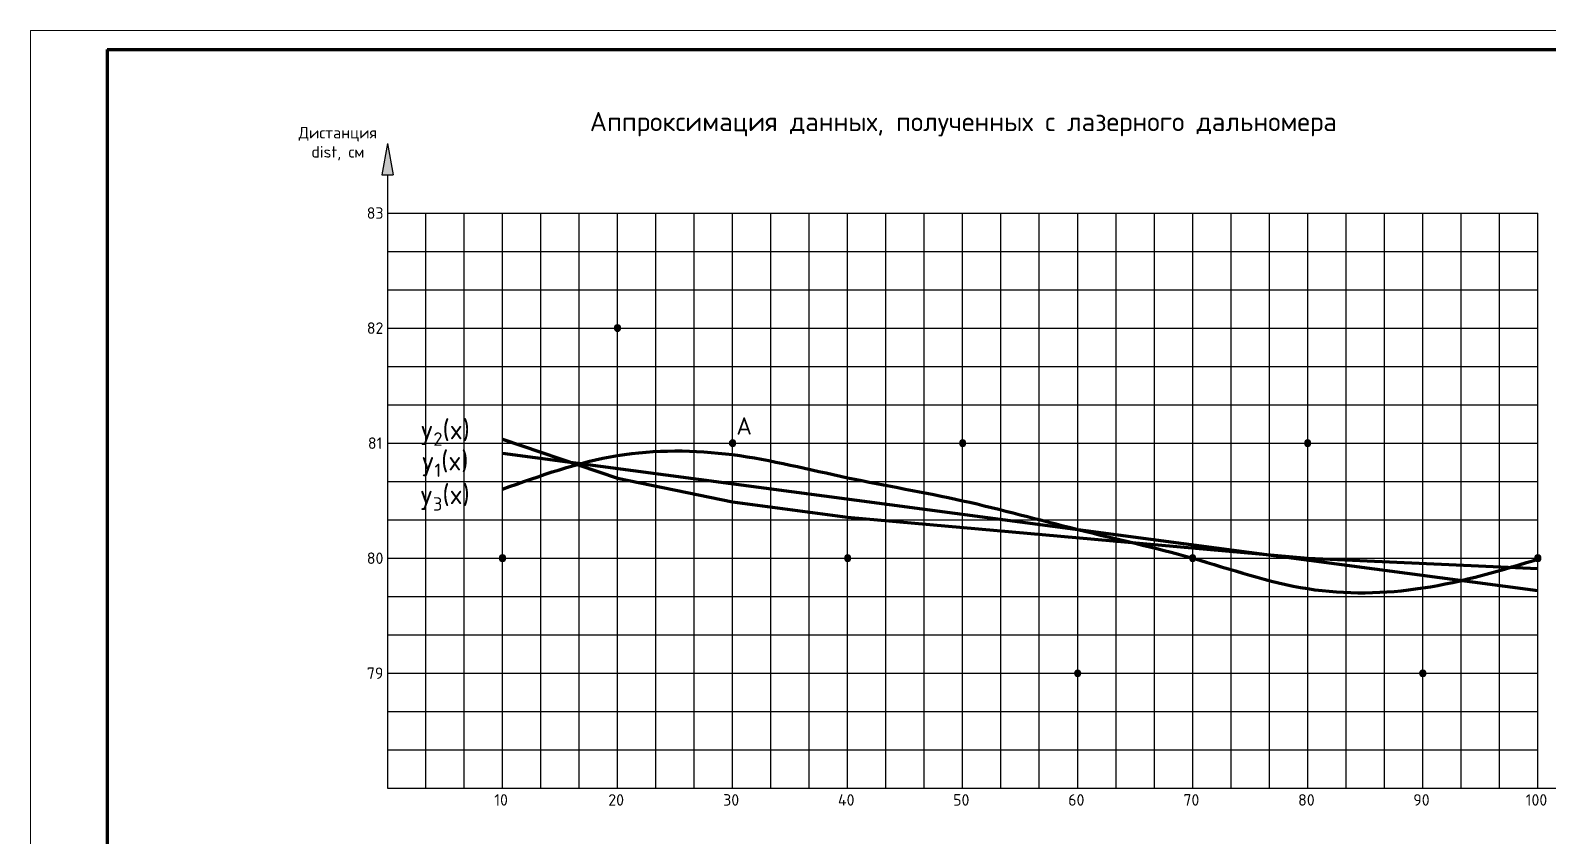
# Model space of a CAD drawing. Header units: millimetres. Extents: x -3633 to 871, y -630 to 261.
# Drawn here: x -367.1 to 28.6, y 50.6 to 260.6 of the extents above; entities that cross this region are included whole.
import ezdxf

# ---------------------------------------------------------------- set-up
doc = ezdxf.new("R2010")
doc.units = ezdxf.units.MM
for name, color, linetype, lineweight in [('border', 7, 'Continuous', 70), ('Sheet', 7, 'Continuous', 30), ('Text', 7, 'Continuous', 18), ('Сплошная толстая основная', 7, 'Continuous', 70), ('Штриховка', 7, 'Continuous', 9)]:
    doc.layers.add(name, color=color, linetype=linetype, lineweight=lineweight)
doc.layers.add('сетка', color=7, linetype='Continuous', true_color=0xcccccc)
doc.styles.add('Main', font='isocpeur.ttf', dxfattribs={"height": 3})

msp = doc.modelspace()

# ---------------------------------------------------------------- hatches: boundary and pattern name
at = {"layer": 'Sheet'}
h = msp.add_hatch(color=256, dxfattribs=at)
h.dxf.hatch_style = 1
edge = h.paths.add_edge_path()
edge.add_line((-213.941, 182.902), (-213.123, 182.902))
edge.add_ellipse((-213.941, 182.902), major_axis=(-0.818, 0), ratio=0.9999896, start_angle=90, end_angle=180, ccw=False)
edge.add_line((-213.941, 182.084), (-213.941, 182.902))
edge = h.paths.add_edge_path()
edge.add_ellipse((-213.941, 182.902), major_axis=(-0.818, 0), ratio=0.9999896, start_angle=0, end_angle=90, ccw=False)
edge.add_line((-214.759, 182.902), (-213.941, 182.902))
edge.add_line((-213.941, 182.902), (-213.941, 182.084))
edge = h.paths.add_edge_path()
edge.add_ellipse((-213.941, 182.902), major_axis=(-0.818, 0), ratio=0.9999896, start_angle=180, end_angle=360, ccw=False)
edge.add_line((-213.123, 182.902), (-213.941, 182.902))
edge.add_line((-213.941, 182.902), (-214.759, 182.902))
h = msp.add_hatch(color=256, dxfattribs=at)
h.dxf.hatch_style = 1
edge = h.paths.add_edge_path()
edge.add_line((-213.941, 182.902), (-213.123, 182.902))
edge.add_ellipse((-213.941, 182.902), major_axis=(-0.818, 0), ratio=0.9999896, start_angle=90, end_angle=180, ccw=False)
edge.add_line((-213.941, 182.084), (-213.941, 182.902))
edge = h.paths.add_edge_path()
edge.add_ellipse((-213.941, 182.902), major_axis=(-0.818, 0), ratio=0.9999896, start_angle=0, end_angle=90, ccw=False)
edge.add_line((-214.759, 182.902), (-213.941, 182.902))
edge.add_line((-213.941, 182.902), (-213.941, 182.084))
edge = h.paths.add_edge_path()
edge.add_ellipse((-213.941, 182.902), major_axis=(-0.818, 0), ratio=0.9999896, start_angle=180, end_angle=360, ccw=False)
edge.add_line((-213.123, 182.902), (-213.941, 182.902))
edge.add_line((-213.941, 182.902), (-214.759, 182.902))
h = msp.add_hatch(color=256, dxfattribs=at)
h.dxf.hatch_style = 1
edge = h.paths.add_edge_path()
edge.add_line((-183.941, 152.902), (-183.123, 152.902))
edge.add_ellipse((-183.941, 152.902), major_axis=(-0.818, 0), ratio=0.9999896, start_angle=90, end_angle=180, ccw=False)
edge.add_line((-183.941, 152.084), (-183.941, 152.902))
edge = h.paths.add_edge_path()
edge.add_ellipse((-183.941, 152.902), major_axis=(-0.818, 0), ratio=0.9999896, start_angle=0, end_angle=90, ccw=False)
edge.add_line((-184.759, 152.902), (-183.941, 152.902))
edge.add_line((-183.941, 152.902), (-183.941, 152.084))
edge = h.paths.add_edge_path()
edge.add_ellipse((-183.941, 152.902), major_axis=(-0.818, 0), ratio=0.9999896, start_angle=180, end_angle=360, ccw=False)
edge.add_line((-183.123, 152.902), (-183.941, 152.902))
edge.add_line((-183.941, 152.902), (-184.759, 152.902))
h = msp.add_hatch(color=256, dxfattribs=at)
h.dxf.hatch_style = 1
edge = h.paths.add_edge_path()
edge.add_line((-183.941, 152.902), (-183.123, 152.902))
edge.add_ellipse((-183.941, 152.902), major_axis=(-0.818, 0), ratio=0.9999896, start_angle=90, end_angle=180, ccw=False)
edge.add_line((-183.941, 152.084), (-183.941, 152.902))
edge = h.paths.add_edge_path()
edge.add_ellipse((-183.941, 152.902), major_axis=(-0.818, 0), ratio=0.9999896, start_angle=0, end_angle=90, ccw=False)
edge.add_line((-184.759, 152.902), (-183.941, 152.902))
edge.add_line((-183.941, 152.902), (-183.941, 152.084))
edge = h.paths.add_edge_path()
edge.add_ellipse((-183.941, 152.902), major_axis=(-0.818, 0), ratio=0.9999896, start_angle=180, end_angle=360, ccw=False)
edge.add_line((-183.123, 152.902), (-183.941, 152.902))
edge.add_line((-183.941, 152.902), (-184.759, 152.902))
h = msp.add_hatch(color=256, dxfattribs=at)
h.dxf.hatch_style = 1
edge = h.paths.add_edge_path()
edge.add_line((-123.941, 152.902), (-123.123, 152.902))
edge.add_ellipse((-123.941, 152.902), major_axis=(-0.818, 0), ratio=0.9999896, start_angle=90, end_angle=180, ccw=False)
edge.add_line((-123.941, 152.084), (-123.941, 152.902))
edge = h.paths.add_edge_path()
edge.add_ellipse((-123.941, 152.902), major_axis=(-0.818, 0), ratio=0.9999896, start_angle=0, end_angle=90, ccw=False)
edge.add_line((-124.759, 152.902), (-123.941, 152.902))
edge.add_line((-123.941, 152.902), (-123.941, 152.084))
edge = h.paths.add_edge_path()
edge.add_ellipse((-123.941, 152.902), major_axis=(-0.818, 0), ratio=0.9999896, start_angle=180, end_angle=360, ccw=False)
edge.add_line((-123.123, 152.902), (-123.941, 152.902))
edge.add_line((-123.941, 152.902), (-124.759, 152.902))
h = msp.add_hatch(color=256, dxfattribs=at)
h.dxf.hatch_style = 1
edge = h.paths.add_edge_path()
edge.add_line((-123.941, 152.902), (-123.123, 152.902))
edge.add_ellipse((-123.941, 152.902), major_axis=(-0.818, 0), ratio=0.9999896, start_angle=90, end_angle=180, ccw=False)
edge.add_line((-123.941, 152.084), (-123.941, 152.902))
edge = h.paths.add_edge_path()
edge.add_ellipse((-123.941, 152.902), major_axis=(-0.818, 0), ratio=0.9999896, start_angle=0, end_angle=90, ccw=False)
edge.add_line((-124.759, 152.902), (-123.941, 152.902))
edge.add_line((-123.941, 152.902), (-123.941, 152.084))
edge = h.paths.add_edge_path()
edge.add_ellipse((-123.941, 152.902), major_axis=(-0.818, 0), ratio=0.9999896, start_angle=180, end_angle=360, ccw=False)
edge.add_line((-123.123, 152.902), (-123.941, 152.902))
edge.add_line((-123.941, 152.902), (-124.759, 152.902))
h = msp.add_hatch(color=256, dxfattribs=at)
h.dxf.hatch_style = 1
edge = h.paths.add_edge_path()
edge.add_line((-33.941, 152.902), (-33.123, 152.902))
edge.add_ellipse((-33.941, 152.902), major_axis=(-0.818, 0), ratio=0.9999896, start_angle=90, end_angle=180, ccw=False)
edge.add_line((-33.941, 152.084), (-33.941, 152.902))
edge = h.paths.add_edge_path()
edge.add_ellipse((-33.941, 152.902), major_axis=(-0.818, 0), ratio=0.9999896, start_angle=0, end_angle=90, ccw=False)
edge.add_line((-34.759, 152.902), (-33.941, 152.902))
edge.add_line((-33.941, 152.902), (-33.941, 152.084))
edge = h.paths.add_edge_path()
edge.add_ellipse((-33.941, 152.902), major_axis=(-0.818, 0), ratio=0.9999896, start_angle=180, end_angle=360, ccw=False)
edge.add_line((-33.123, 152.902), (-33.941, 152.902))
edge.add_line((-33.941, 152.902), (-34.759, 152.902))
h = msp.add_hatch(color=256, dxfattribs=at)
h.dxf.hatch_style = 1
edge = h.paths.add_edge_path()
edge.add_line((-33.941, 152.902), (-33.123, 152.902))
edge.add_ellipse((-33.941, 152.902), major_axis=(-0.818, 0), ratio=0.9999896, start_angle=90, end_angle=180, ccw=False)
edge.add_line((-33.941, 152.084), (-33.941, 152.902))
edge = h.paths.add_edge_path()
edge.add_ellipse((-33.941, 152.902), major_axis=(-0.818, 0), ratio=0.9999896, start_angle=0, end_angle=90, ccw=False)
edge.add_line((-34.759, 152.902), (-33.941, 152.902))
edge.add_line((-33.941, 152.902), (-33.941, 152.084))
edge = h.paths.add_edge_path()
edge.add_ellipse((-33.941, 152.902), major_axis=(-0.818, 0), ratio=0.9999896, start_angle=180, end_angle=360, ccw=False)
edge.add_line((-33.123, 152.902), (-33.941, 152.902))
edge.add_line((-33.941, 152.902), (-34.759, 152.902))
h = msp.add_hatch(color=256, dxfattribs=at)
h.dxf.hatch_style = 1
edge = h.paths.add_edge_path()
edge.add_line((-243.941, 122.902), (-243.123, 122.902))
edge.add_ellipse((-243.941, 122.902), major_axis=(-0.818, 0), ratio=0.9999896, start_angle=90, end_angle=180, ccw=False)
edge.add_line((-243.941, 122.084), (-243.941, 122.902))
edge = h.paths.add_edge_path()
edge.add_ellipse((-243.941, 122.902), major_axis=(-0.818, 0), ratio=0.9999896, start_angle=0, end_angle=90, ccw=False)
edge.add_line((-244.759, 122.902), (-243.941, 122.902))
edge.add_line((-243.941, 122.902), (-243.941, 122.084))
edge = h.paths.add_edge_path()
edge.add_ellipse((-243.941, 122.902), major_axis=(-0.818, 0), ratio=0.9999896, start_angle=180, end_angle=360, ccw=False)
edge.add_line((-243.123, 122.902), (-243.941, 122.902))
edge.add_line((-243.941, 122.902), (-244.759, 122.902))
h = msp.add_hatch(color=256, dxfattribs=at)
h.dxf.hatch_style = 1
edge = h.paths.add_edge_path()
edge.add_line((-243.941, 122.902), (-243.123, 122.902))
edge.add_ellipse((-243.941, 122.902), major_axis=(-0.818, 0), ratio=0.9999896, start_angle=90, end_angle=180, ccw=False)
edge.add_line((-243.941, 122.084), (-243.941, 122.902))
edge = h.paths.add_edge_path()
edge.add_ellipse((-243.941, 122.902), major_axis=(-0.818, 0), ratio=0.9999896, start_angle=0, end_angle=90, ccw=False)
edge.add_line((-244.759, 122.902), (-243.941, 122.902))
edge.add_line((-243.941, 122.902), (-243.941, 122.084))
edge = h.paths.add_edge_path()
edge.add_ellipse((-243.941, 122.902), major_axis=(-0.818, 0), ratio=0.9999896, start_angle=180, end_angle=360, ccw=False)
edge.add_line((-243.123, 122.902), (-243.941, 122.902))
edge.add_line((-243.941, 122.902), (-244.759, 122.902))
h = msp.add_hatch(color=256, dxfattribs=at)
h.dxf.hatch_style = 1
edge = h.paths.add_edge_path()
edge.add_line((-153.941, 122.902), (-153.123, 122.902))
edge.add_ellipse((-153.941, 122.902), major_axis=(-0.818, 0), ratio=0.9999896, start_angle=90, end_angle=180, ccw=False)
edge.add_line((-153.941, 122.084), (-153.941, 122.902))
edge = h.paths.add_edge_path()
edge.add_ellipse((-153.941, 122.902), major_axis=(-0.818, 0), ratio=0.9999896, start_angle=0, end_angle=90, ccw=False)
edge.add_line((-154.759, 122.902), (-153.941, 122.902))
edge.add_line((-153.941, 122.902), (-153.941, 122.084))
edge = h.paths.add_edge_path()
edge.add_ellipse((-153.941, 122.902), major_axis=(-0.818, 0), ratio=0.9999896, start_angle=180, end_angle=360, ccw=False)
edge.add_line((-153.123, 122.902), (-153.941, 122.902))
edge.add_line((-153.941, 122.902), (-154.759, 122.902))
h = msp.add_hatch(color=256, dxfattribs=at)
h.dxf.hatch_style = 1
edge = h.paths.add_edge_path()
edge.add_line((-153.941, 122.902), (-153.123, 122.902))
edge.add_ellipse((-153.941, 122.902), major_axis=(-0.818, 0), ratio=0.9999896, start_angle=90, end_angle=180, ccw=False)
edge.add_line((-153.941, 122.084), (-153.941, 122.902))
edge = h.paths.add_edge_path()
edge.add_ellipse((-153.941, 122.902), major_axis=(-0.818, 0), ratio=0.9999896, start_angle=0, end_angle=90, ccw=False)
edge.add_line((-154.759, 122.902), (-153.941, 122.902))
edge.add_line((-153.941, 122.902), (-153.941, 122.084))
edge = h.paths.add_edge_path()
edge.add_ellipse((-153.941, 122.902), major_axis=(-0.818, 0), ratio=0.9999896, start_angle=180, end_angle=360, ccw=False)
edge.add_line((-153.123, 122.902), (-153.941, 122.902))
edge.add_line((-153.941, 122.902), (-154.759, 122.902))
h = msp.add_hatch(color=256, dxfattribs=at)
h.dxf.hatch_style = 1
edge = h.paths.add_edge_path()
edge.add_line((-63.941, 122.902), (-63.123, 122.902))
edge.add_ellipse((-63.941, 122.902), major_axis=(-0.818, 0), ratio=0.9999896, start_angle=90, end_angle=180, ccw=False)
edge.add_line((-63.941, 122.084), (-63.941, 122.902))
edge = h.paths.add_edge_path()
edge.add_ellipse((-63.941, 122.902), major_axis=(-0.818, 0), ratio=0.9999896, start_angle=0, end_angle=90, ccw=False)
edge.add_line((-64.759, 122.902), (-63.941, 122.902))
edge.add_line((-63.941, 122.902), (-63.941, 122.084))
edge = h.paths.add_edge_path()
edge.add_ellipse((-63.941, 122.902), major_axis=(-0.818, 0), ratio=0.9999896, start_angle=180, end_angle=360, ccw=False)
edge.add_line((-63.123, 122.902), (-63.941, 122.902))
edge.add_line((-63.941, 122.902), (-64.759, 122.902))
h = msp.add_hatch(color=256, dxfattribs=at)
h.dxf.hatch_style = 1
edge = h.paths.add_edge_path()
edge.add_line((-63.941, 122.902), (-63.123, 122.902))
edge.add_ellipse((-63.941, 122.902), major_axis=(-0.818, 0), ratio=0.9999896, start_angle=90, end_angle=180, ccw=False)
edge.add_line((-63.941, 122.084), (-63.941, 122.902))
edge = h.paths.add_edge_path()
edge.add_ellipse((-63.941, 122.902), major_axis=(-0.818, 0), ratio=0.9999896, start_angle=0, end_angle=90, ccw=False)
edge.add_line((-64.759, 122.902), (-63.941, 122.902))
edge.add_line((-63.941, 122.902), (-63.941, 122.084))
edge = h.paths.add_edge_path()
edge.add_ellipse((-63.941, 122.902), major_axis=(-0.818, 0), ratio=0.9999896, start_angle=180, end_angle=360, ccw=False)
edge.add_line((-63.123, 122.902), (-63.941, 122.902))
edge.add_line((-63.941, 122.902), (-64.759, 122.902))
h = msp.add_hatch(color=256, dxfattribs=at)
h.dxf.hatch_style = 1
edge = h.paths.add_edge_path()
edge.add_line((26.059, 122.902), (26.877, 122.902))
edge.add_ellipse((26.059, 122.902), major_axis=(-0.818, 0), ratio=0.9999896, start_angle=90, end_angle=180, ccw=False)
edge.add_line((26.059, 122.084), (26.059, 122.902))
edge = h.paths.add_edge_path()
edge.add_ellipse((26.059, 122.902), major_axis=(-0.818, 0), ratio=0.9999896, start_angle=0, end_angle=90, ccw=False)
edge.add_line((25.241, 122.902), (26.059, 122.902))
edge.add_line((26.059, 122.902), (26.059, 122.084))
edge = h.paths.add_edge_path()
edge.add_ellipse((26.059, 122.902), major_axis=(-0.818, 0), ratio=0.9999896, start_angle=180, end_angle=360, ccw=False)
edge.add_line((26.877, 122.902), (26.059, 122.902))
edge.add_line((26.059, 122.902), (25.241, 122.902))
h = msp.add_hatch(color=256, dxfattribs=at)
h.dxf.hatch_style = 1
edge = h.paths.add_edge_path()
edge.add_line((26.059, 122.902), (26.877, 122.902))
edge.add_ellipse((26.059, 122.902), major_axis=(-0.818, 0), ratio=0.9999896, start_angle=90, end_angle=180, ccw=False)
edge.add_line((26.059, 122.084), (26.059, 122.902))
edge = h.paths.add_edge_path()
edge.add_ellipse((26.059, 122.902), major_axis=(-0.818, 0), ratio=0.9999896, start_angle=0, end_angle=90, ccw=False)
edge.add_line((25.241, 122.902), (26.059, 122.902))
edge.add_line((26.059, 122.902), (26.059, 122.084))
edge = h.paths.add_edge_path()
edge.add_ellipse((26.059, 122.902), major_axis=(-0.818, 0), ratio=0.9999896, start_angle=180, end_angle=360, ccw=False)
edge.add_line((26.877, 122.902), (26.059, 122.902))
edge.add_line((26.059, 122.902), (25.241, 122.902))
h = msp.add_hatch(color=256, dxfattribs=at)
h.dxf.hatch_style = 1
edge = h.paths.add_edge_path()
edge.add_line((-93.941, 92.902), (-93.123, 92.902))
edge.add_ellipse((-93.941, 92.902), major_axis=(-0.818, 0), ratio=0.9999896, start_angle=90, end_angle=180, ccw=False)
edge.add_line((-93.941, 92.084), (-93.941, 92.902))
edge = h.paths.add_edge_path()
edge.add_ellipse((-93.941, 92.902), major_axis=(-0.818, 0), ratio=0.9999896, start_angle=0, end_angle=90, ccw=False)
edge.add_line((-94.759, 92.902), (-93.941, 92.902))
edge.add_line((-93.941, 92.902), (-93.941, 92.084))
edge = h.paths.add_edge_path()
edge.add_ellipse((-93.941, 92.902), major_axis=(-0.818, 0), ratio=0.9999896, start_angle=180, end_angle=360, ccw=False)
edge.add_line((-93.123, 92.902), (-93.941, 92.902))
edge.add_line((-93.941, 92.902), (-94.759, 92.902))
h = msp.add_hatch(color=256, dxfattribs=at)
h.dxf.hatch_style = 1
edge = h.paths.add_edge_path()
edge.add_line((-93.941, 92.902), (-93.123, 92.902))
edge.add_ellipse((-93.941, 92.902), major_axis=(-0.818, 0), ratio=0.9999896, start_angle=90, end_angle=180, ccw=False)
edge.add_line((-93.941, 92.084), (-93.941, 92.902))
edge = h.paths.add_edge_path()
edge.add_ellipse((-93.941, 92.902), major_axis=(-0.818, 0), ratio=0.9999896, start_angle=0, end_angle=90, ccw=False)
edge.add_line((-94.759, 92.902), (-93.941, 92.902))
edge.add_line((-93.941, 92.902), (-93.941, 92.084))
edge = h.paths.add_edge_path()
edge.add_ellipse((-93.941, 92.902), major_axis=(-0.818, 0), ratio=0.9999896, start_angle=180, end_angle=360, ccw=False)
edge.add_line((-93.123, 92.902), (-93.941, 92.902))
edge.add_line((-93.941, 92.902), (-94.759, 92.902))
h = msp.add_hatch(color=256, dxfattribs=at)
h.dxf.hatch_style = 1
edge = h.paths.add_edge_path()
edge.add_line((-3.941, 92.902), (-3.123, 92.902))
edge.add_ellipse((-3.941, 92.902), major_axis=(-0.818, 0), ratio=0.9999896, start_angle=90, end_angle=180, ccw=False)
edge.add_line((-3.941, 92.084), (-3.941, 92.902))
edge = h.paths.add_edge_path()
edge.add_ellipse((-3.941, 92.902), major_axis=(-0.818, 0), ratio=0.9999896, start_angle=0, end_angle=90, ccw=False)
edge.add_line((-4.759, 92.902), (-3.941, 92.902))
edge.add_line((-3.941, 92.902), (-3.941, 92.084))
edge = h.paths.add_edge_path()
edge.add_ellipse((-3.941, 92.902), major_axis=(-0.818, 0), ratio=0.9999896, start_angle=180, end_angle=360, ccw=False)
edge.add_line((-3.123, 92.902), (-3.941, 92.902))
edge.add_line((-3.941, 92.902), (-4.759, 92.902))
h = msp.add_hatch(color=256, dxfattribs=at)
h.dxf.hatch_style = 1
edge = h.paths.add_edge_path()
edge.add_line((-3.941, 92.902), (-3.123, 92.902))
edge.add_ellipse((-3.941, 92.902), major_axis=(-0.818, 0), ratio=0.9999896, start_angle=90, end_angle=180, ccw=False)
edge.add_line((-3.941, 92.084), (-3.941, 92.902))
edge = h.paths.add_edge_path()
edge.add_ellipse((-3.941, 92.902), major_axis=(-0.818, 0), ratio=0.9999896, start_angle=0, end_angle=90, ccw=False)
edge.add_line((-4.759, 92.902), (-3.941, 92.902))
edge.add_line((-3.941, 92.902), (-3.941, 92.084))
edge = h.paths.add_edge_path()
edge.add_ellipse((-3.941, 92.902), major_axis=(-0.818, 0), ratio=0.9999896, start_angle=180, end_angle=360, ccw=False)
edge.add_line((-3.123, 92.902), (-3.941, 92.902))
edge.add_line((-3.941, 92.902), (-4.759, 92.902))
at = {"layer": 'Штриховка'}
h = msp.add_hatch(color=9, dxfattribs=at)
h.dxf.hatch_style = 1
h.paths.add_polyline_path([(-275.438, 222.902), (-272.444, 222.902), (-273.941, 231.015)])

# ---------------------------------------------------------------- linework, layer by layer
at = {"layer": 'border', "lineweight": 18}
for p, q in [((-367.06, -159.45), (-367.06, 260.55)), ((-367.06, 260.55), (-367.06, -159.45)), ((-367.06, -159.45), (-367.06, 260.55)), ((-367.06, 260.55), (-70.06, 260.55)), ((-367.06, 260.55), (226.94, 260.55)), ((226.94, 260.55), (-367.06, 260.55)), ((-367.06, -159.45), (-367.06, 260.55))]:
    msp.add_line(p, q, dxfattribs=at)
at = {"layer": 'border', "lineweight": 70}
for q in [(-347.06, -154.45), (221.94, 255.55)]:
    msp.add_line((-347.06, 255.55), q, dxfattribs=at)
at = {"layer": 'Sheet'}
for centre, start, end in [((-213.941, 182.902), 0, 180), ((-213.941, 182.902), 0, 180), ((-213.941, 182.902), 0, 180), ((-213.941, 182.902), 180, 0), ((-213.941, 182.902), 180, 0), ((-213.941, 182.902), 180, 0), ((-183.941, 152.902), 0, 180), ((-183.941, 152.902), 0, 180), ((-183.941, 152.902), 0, 180), ((-183.941, 152.902), 180, 0), ((-183.941, 152.902), 180, 0), ((-183.941, 152.902), 180, 0), ((-123.941, 152.902), 0, 180), ((-123.941, 152.902), 0, 180), ((-123.941, 152.902), 0, 180), ((-123.941, 152.902), 180, 0), ((-123.941, 152.902), 180, 0), ((-123.941, 152.902), 180, 0), ((-33.941, 152.902), 0, 180), ((-33.941, 152.902), 0, 180), ((-33.941, 152.902), 0, 180), ((-33.941, 152.902), 180, 0), ((-33.941, 152.902), 180, 0), ((-33.941, 152.902), 180, 0), ((-243.941, 122.902), 0, 180), ((-243.941, 122.902), 0, 180), ((-243.941, 122.902), 0, 180), ((-243.941, 122.902), 180, 0), ((-243.941, 122.902), 180, 0), ((-243.941, 122.902), 180, 0), ((-153.941, 122.902), 0, 180), ((-153.941, 122.902), 0, 180), ((-153.941, 122.902), 0, 180), ((-153.941, 122.902), 180, 0), ((-153.941, 122.902), 180, 0), ((-153.941, 122.902), 180, 0), ((-63.941, 122.902), 0, 180), ((-63.941, 122.902), 0, 180), ((-63.941, 122.902), 0, 180), ((-63.941, 122.902), 180, 0), ((-63.941, 122.902), 180, 0), ((-63.941, 122.902), 180, 0), ((26.059, 122.902), 0, 180), ((26.059, 122.902), 0, 180), ((26.059, 122.902), 0, 180), ((26.059, 122.902), 180, 0), ((26.059, 122.902), 180, 0), ((26.059, 122.902), 180, 0), ((-93.941, 92.902), 0, 180), ((-93.941, 92.902), 0, 180), ((-93.941, 92.902), 0, 180), ((-93.941, 92.902), 180, 0), ((-93.941, 92.902), 180, 0), ((-93.941, 92.902), 180, 0), ((-3.941, 92.902), 0, 180), ((-3.941, 92.902), 0, 180), ((-3.941, 92.902), 0, 180), ((-3.941, 92.902), 180, 0), ((-3.941, 92.902), 180, 0), ((-3.941, 92.902), 180, 0)]:
    msp.add_arc(centre, 0.427, start, end, dxfattribs=at)
at = {"layer": 'Sheet', "extrusion": (0, 0, -1)}
for centre in [(-213.941, 182.902), (-213.941, 182.902), (-183.941, 152.902), (-183.941, 152.902), (-123.941, 152.902), (-123.941, 152.902), (-33.941, 152.902), (-33.941, 152.902), (-243.941, 122.902), (-243.941, 122.902), (-153.941, 122.902), (-153.941, 122.902), (-63.941, 122.902), (-63.941, 122.902), (26.059, 122.902), (26.059, 122.902), (-93.941, 92.902), (-93.941, 92.902), (-3.941, 92.902), (-3.941, 92.902)]:
    msp.add_ellipse(centre, major_axis=(-0.818, 0), ratio=0.9999896, dxfattribs=at)
at = {"layer": 'сетка'}
for p, q in [((-273.941, 231.015), (-275.438, 222.902)), ((-273.941, 231.015), (-272.444, 222.902)), ((-275.438, 222.902), (-272.444, 222.902)), ((-273.941, 222.902), (-273.941, 62.902)), ((-273.941, 212.902), (26.059, 212.902)), ((-263.941, 62.902), (-263.941, 212.902)), ((-253.941, 62.902), (-253.941, 212.902)), ((-243.941, 62.902), (-243.941, 212.902)), ((-233.941, 62.902), (-233.941, 212.902)), ((-223.941, 62.902), (-223.941, 212.902)), ((-213.941, 62.902), (-213.941, 212.902)), ((-203.941, 62.902), (-203.941, 212.902)), ((-193.941, 62.902), (-193.941, 212.902)), ((-183.941, 62.902), (-183.941, 212.902)), ((-173.941, 62.902), (-173.941, 212.902)), ((-163.941, 62.902), (-163.941, 212.902)), ((-153.941, 62.902), (-153.941, 212.902)), ((-143.941, 62.902), (-143.941, 212.902)), ((-143.941, 62.902), (-143.941, 212.902)), ((-133.941, 62.902), (-133.941, 212.902)), ((-123.941, 62.902), (-123.941, 212.902)), ((-113.941, 62.902), (-113.941, 212.902)), ((-103.941, 62.902), (-103.941, 212.902)), ((-93.941, 62.902), (-93.941, 212.902)), ((-83.941, 62.902), (-83.941, 212.902)), ((-73.941, 62.902), (-73.941, 212.902)), ((-63.941, 62.902), (-63.941, 212.902)), ((-53.941, 62.902), (-53.941, 212.902)), ((-43.941, 62.902), (-43.941, 212.902)), ((-33.941, 62.902), (-33.941, 212.902)), ((-23.941, 62.902), (-23.941, 212.902)), ((-13.941, 62.902), (-13.941, 212.902)), ((-3.941, 62.902), (-3.941, 212.902)), ((6.059, 62.902), (6.059, 212.902)), ((16.059, 62.902), (16.059, 212.902)), ((26.059, 62.902), (26.059, 212.902)), ((-273.941, 202.902), (26.059, 202.902)), ((-273.941, 192.902), (26.059, 192.902)), ((-273.941, 182.902), (26.059, 182.902)), ((-273.941, 172.902), (26.059, 172.902)), ((-273.941, 162.902), (26.059, 162.902)), ((-273.941, 152.902), (26.059, 152.902)), ((-273.941, 142.902), (26.059, 142.902)), ((-273.941, 132.902), (26.059, 132.902)), ((-273.941, 122.902), (26.059, 122.902)), ((-273.941, 112.902), (26.059, 112.902)), ((-273.941, 102.902), (26.059, 102.902)), ((-273.941, 92.902), (26.059, 92.902)), ((-273.941, 82.902), (26.059, 82.902)), ((-273.941, 72.902), (26.059, 72.902)), ((-273.941, 62.902), (36.059, 62.902))]:
    msp.add_line(p, q, dxfattribs=at)
at = {"layer": 'Сплошная толстая основная', "color": 177, "true_color": 0x293189}
for p, q in [((-243.936, 153.952), (-213.941, 143.812)), ((-213.941, 143.812), (-183.941, 137.619)), ((-183.941, 137.619), (-153.941, 133.582)), ((-153.941, 133.582), (-33.941, 122.902)), ((-33.941, 122.902), (26.059, 120.239))]:
    msp.add_line(p, q, dxfattribs=at)
at = {"layer": 'Сплошная толстая основная', "color": 1, "elevation": 0}
msp.add_lwpolyline([(-243.941, 150.252), (26.059, 114.521)], dxfattribs=at)
at = {"layer": 'Сплошная толстая основная', "color": 3}
msp.add_spline([(-243.941, 140.902), (-213.941, 149.662), (-183.941, 149.902), (-153.941, 143.902), (-123.941, 137.902), (-93.941, 130.401), (-63.941, 122.902), (-33.941, 114.963), (-3.941, 115.14), (26.877, 122.902)], degree=3, dxfattribs=at)

# ---------------------------------------------------------------- texts
at = {"layer": 'Text', "lineweight": 70, "insert": (-273.941, 232.902), "char_height": 5, "attachment_point": 7, "style": 'Main'}
msp.add_mtext_dynamic_manual_height_columns('\\pxsm1,qc,t30;Аппроксимация данных, полученных с лазерного дальномера', width=300.35519, gutter_width=22.5, heights=[34.086], dxfattribs=at)
at = {"layer": 'Text', "char_height": 3, "style": 'Main'}
for s, width, insert, attachment_point in [('\\pxqc;Дистанция dist, см ', 25.84786, (-273.941, 231.015), 6), ('\\pxqc;83 ', 6.42613, (-273.941, 212.902), 6), ('\\pxqc;82    ', 6.42613, (-273.941, 182.902), 6), ('\\pxqc;81    ', 6.42613, (-273.941, 152.902), 6), ('\\pxqc;80    ', 6.42613, (-273.941, 122.902), 6), ('\\pxqc;79  ', 6.42613, (-273.941, 92.902), 6), ('10', 4.25209, (-244.296, 61.369), 2), ('\\pxqc;20', 4.25209, (-214.296, 61.369), 2), ('\\pxqc;30', 4.25209, (-184.296, 61.369), 2), ('\\pxqc;40', 4.25209, (-154.296, 61.369), 2), ('\\pxqc;50', 4.25209, (-124.296, 61.369), 2), ('\\pxqc;60', 4.25209, (-94.296, 61.369), 2), ('\\pxqc;70', 4.25209, (-64.296, 61.369), 2), ('\\pxqc;80', 4.25209, (-34.296, 61.369), 2), ('\\pxqc;90', 4.25209, (-4.296, 61.369), 2), ('\\pxqc;100', 4.25209, (25.704, 61.369), 2)]:
    msp.add_mtext_dynamic_manual_height_columns(s, width=width, gutter_width=12.5, heights=[0], dxfattribs=dict(at, insert=insert, attachment_point=attachment_point))
at = {"layer": 'Text', "attachment_point": 1, "style": 'Main'}
for s, insert, char_height, width in [('\\A1;\\pxqc;y{\\H0.7x;\\S^ 2;}(x)', (-273.941, 158.916), 5, 30.07943), ('A', (-182.938, 159.633), 4.5, 4.57356), ('\\A1;\\pxqc;y{\\H0.7x;\\S^ 1;}(x) ', (-273.941, 150.782), 5, 30), ('\\A1;\\pxqc;{\\H1.00001x;y\\H0.7x;\\S^ 3;\\H1.42857x;(x)}', (-273.941, 141.998), 5, 29.94418)]:
    msp.add_mtext(s, dxfattribs=dict(at, insert=insert, char_height=char_height, width=width))

doc.saveas('drawing.dxf')
